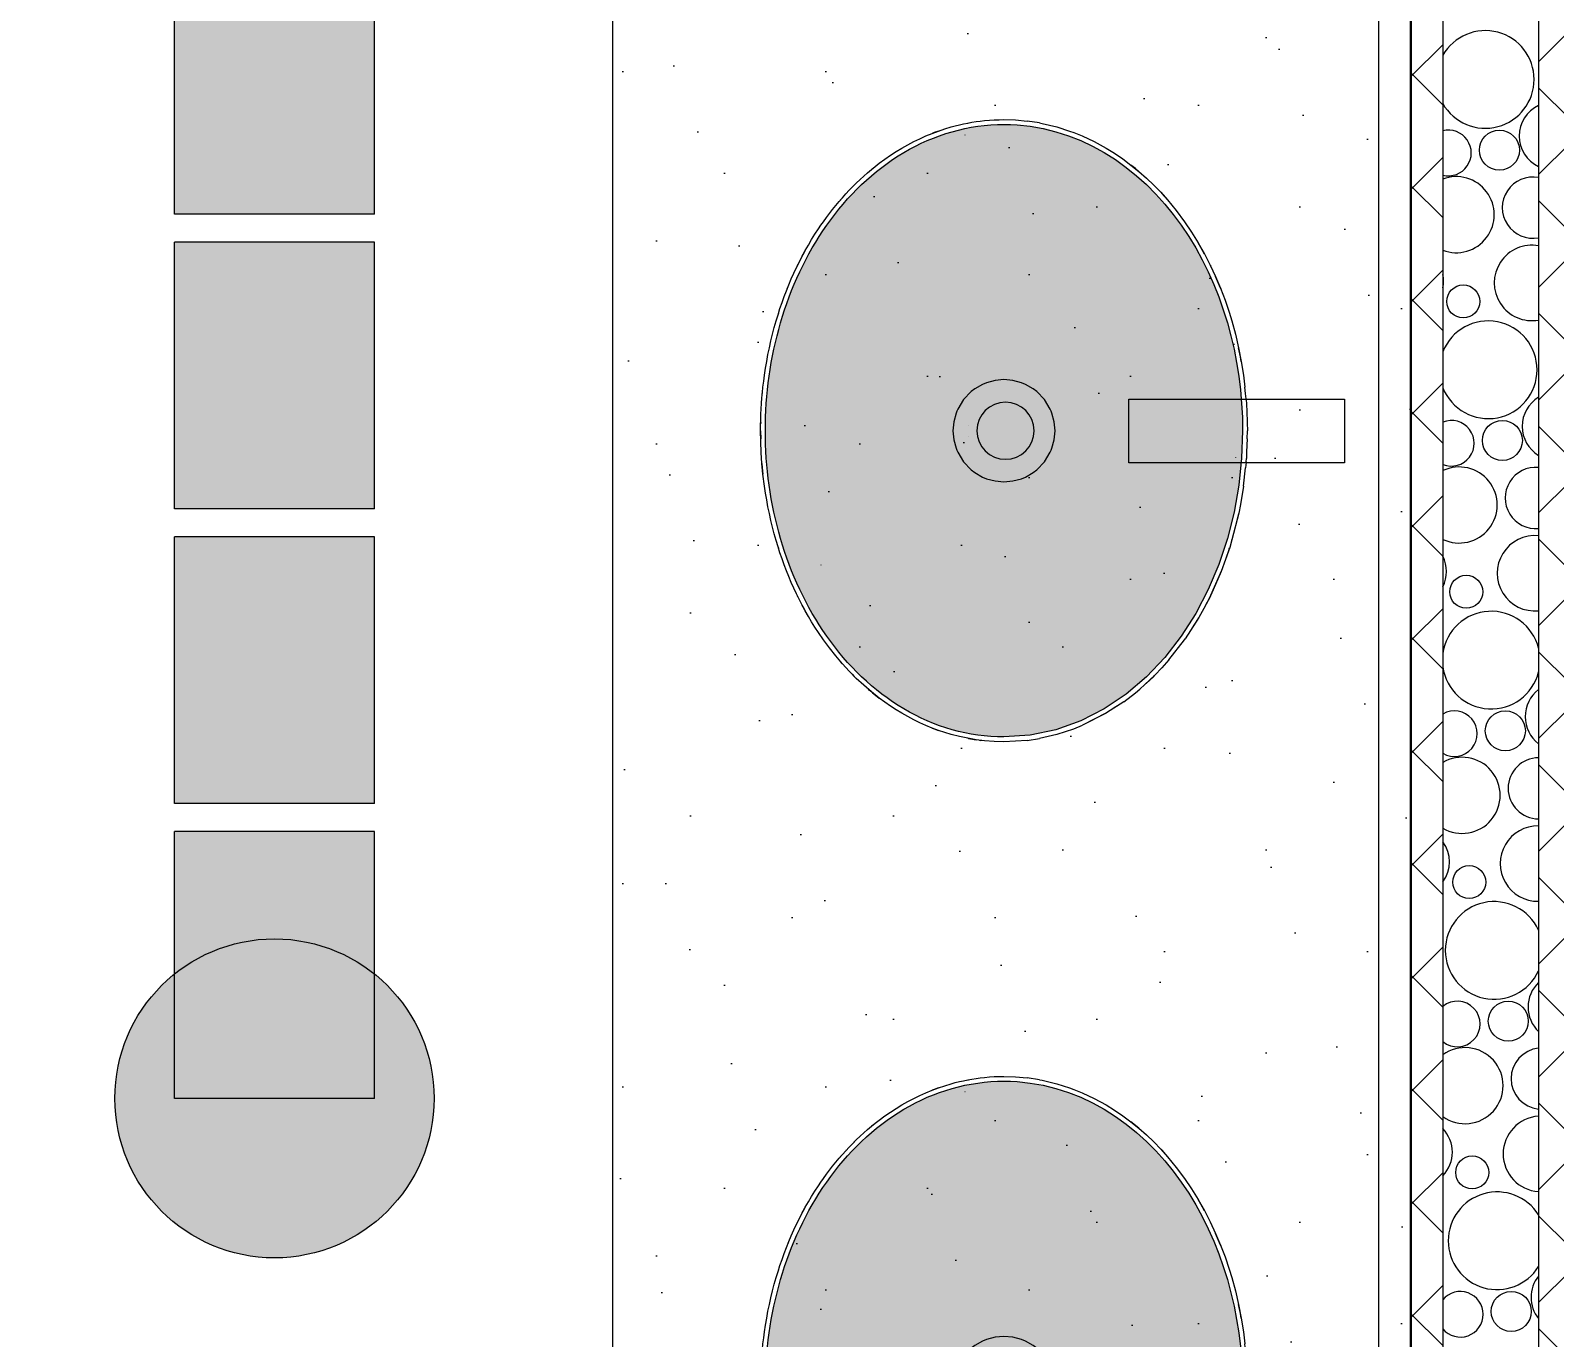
# Model space of a CAD drawing. Header units: metres. Extents: x -1783 to 21505, y -57 to 13660.
# Drawn here: x 12152.4 to 12247.8, y 11894.4 to 11976.4 of the extents above; entities that cross this region are included whole.
import ezdxf

# ---------------------------------------------------------------- set-up
doc = ezdxf.new("R2010")
doc.units = ezdxf.units.M
doc.header["$MEASUREMENT"] = 0
for name, color, linetype, lineweight in [('Bombeiro', 1, 'Continuous', 0), ('LOUCAS-METAIS.ARQ_Caneta_No__96', 252, 'Continuous', 0), ('PAREDE CONSTRUIR_Caneta_No__241', 7, 'Continuous', 13), ('PAREDE CONSTRUIR_Caneta_No__83', 84, 'Continuous', 0), ('PAREDE CONSTRUIR_Caneta_No__96', 252, 'Continuous', 0)]:
    doc.layers.add(name, color=color, linetype=linetype, lineweight=lineweight)
for name, color, linetype in [('cotas', 7, 'Continuous'), ('COTAS EXECUTIVO.EXEC', 7, 'Continuous'), ('PAREDE CONSTRUIR', 7, 'Continuous')]:
    doc.layers.add(name, color=color, linetype=linetype)
for name, color, linetype, lineweight, true_color in [('LOUCAS-METAIS.ARQ_Caneta_No__13', 7, 'Continuous', 0, 0xaaaaaa), ('LOUCAS-METAIS.ARQ_Caneta_No__16', 7, 'Continuous', 0, 0xc9c9c9), ('LOUCAS-METAIS.ARQ_Caneta_No__19', 7, 'Continuous', 0, 0xe9e9e9)]:
    doc.layers.add(name, color=color, linetype=linetype, lineweight=lineweight, true_color=true_color)
doc.styles.add('R80', font='romans.shx', dxfattribs={"height": 10})
doc.dimstyles.new('1-50', dxfattribs={"dimtxt": 10, "dimasz": 5, "dimexe": 10, "dimexo": 10, "dimgap": 3, "dimtad": 1, "dimdec": 1, "dimrnd": 1, "dimdsep": 46, "dimtxsty": 'R80', "dimblk": 'DOT', "dimcen": 0, "dimclrd": 252, "dimclre": 252, "dimclrt": 252, "dimadec": 0, "dimazin": 0, "dimtfac": 1, "dimtdec": 1, "dimtix": 1, "dimtmove": 2, "dimatfit": 3, "dimldrblk": 'DOT', "dimfxl": 1, "dimtolj": 1, "dimarcsym": 0})
pattern_1 = [(45, (18585.2446, 16071.2687), (-3.535534, 3.535534), []), (135, (18585.2446, 16071.2687), (3.535534, 3.535534), [])]
pattern_2 = [(45, (18585.245, 16091.269), (-6.363961, 6.363961), [0, -6, 0, -9]), (110, (18605.245, 16091.269), (8.457234, 3.078181), [0, -4.4, 0, -7.6])]

# ---------------------------------------------------------------- blocks, each defined once
blk = doc.blocks.new('_Dot')
at = {"color": 0, "linetype": 'ByBlock', "lineweight": -2}
blk.add_line((-0.5, 0), (-1, 0), dxfattribs=at)
at = {"color": 0, "linetype": 'ByBlock', "const_width": 0.5}
blk.add_lwpolyline([(-0.25, 0, 1), (0.25, 0, 1)], format="xyb", close=True, dxfattribs=at)
blk = doc.blocks.new('*D7145')
at = {"layer": 'COTAS EXECUTIVO.EXEC', "color": 252, "lineweight": -2, "transparency": 16777216}
for p, q in [((12023.841, 12230.899), (13000.517, 12230.899)), ((12990.517, 12225.899), (12990.517, 11987.336)), ((12990.517, 11866.251), (12990.517, 11955.622)), ((12816.357, 11861.251), (13000.517, 11861.251))]:
    blk.add_line(p, q, dxfattribs=at)
at = {"layer": 'COTAS EXECUTIVO.EXEC', "color": 252, "lineweight": -2, "transparency": 16777216, "xscale": 5, "yscale": 5, "zscale": 5}
for p, rotation in [((12990.517, 12230.899), 90), ((12990.517, 11861.251), 270)]:
    blk.add_blockref('_Dot', p, dxfattribs=dict(at, rotation=rotation))
at = {"layer": 'COTAS EXECUTIVO.EXEC', "color": 252, "transparency": 16777216, "insert": (12990.517, 11971.479), "char_height": 10, "attachment_point": 5, "rotation": 90, "style": 'R80'}
blk.add_mtext('\\A1;370', dxfattribs=at)
blk = doc.blocks.new('*D7154')
at = {"layer": 'COTAS EXECUTIVO.EXEC', "color": 252, "lineweight": -2, "transparency": 16777216}
for p, q in [((12023.841, 12230.899), (12498.428, 12230.899)), ((12488.428, 12225.899), (12488.428, 12061.532)), ((12488.428, 11866.251), (12488.428, 12029.818)), ((12796.357, 11861.251), (12478.428, 11861.251))]:
    blk.add_line(p, q, dxfattribs=at)
at = {"layer": 'COTAS EXECUTIVO.EXEC', "color": 252, "lineweight": -2, "transparency": 16777216, "xscale": 5, "yscale": 5, "zscale": 5}
for p, rotation in [((12488.428, 12230.899), 90), ((12488.428, 11861.251), 270)]:
    blk.add_blockref('_Dot', p, dxfattribs=dict(at, rotation=rotation))
at = {"layer": 'COTAS EXECUTIVO.EXEC', "color": 252, "transparency": 16777216, "insert": (12488.428, 12045.675), "char_height": 10, "attachment_point": 5, "rotation": 90, "style": 'R80'}
blk.add_mtext('\\A1;370', dxfattribs=at)
blk = doc.blocks.new('*D7194')
at = {"layer": 'COTAS EXECUTIVO.EXEC', "color": 252, "lineweight": -2, "transparency": 16777216}
for p, q in [((12003.841, 12230.899), (11880.679, 12230.899)), ((11890.679, 12225.899), (11890.679, 12048.186)), ((11890.679, 11866.251), (11890.679, 12016.472)), ((12796.357, 11861.251), (11880.679, 11861.251))]:
    blk.add_line(p, q, dxfattribs=at)
at = {"layer": 'COTAS EXECUTIVO.EXEC', "color": 252, "lineweight": -2, "transparency": 16777216, "xscale": 5, "yscale": 5, "zscale": 5}
for p, rotation in [((11890.679, 12230.899), 90), ((11890.679, 11861.251), 270)]:
    blk.add_blockref('_Dot', p, dxfattribs=dict(at, rotation=rotation))
at = {"layer": 'COTAS EXECUTIVO.EXEC', "color": 252, "transparency": 16777216, "insert": (11890.679, 12032.329), "char_height": 10, "attachment_point": 5, "rotation": 90, "style": 'R80'}
blk.add_mtext('\\A1;370', dxfattribs=at)
blk = doc.blocks.new('*D7228')
at = {"layer": 'COTAS EXECUTIVO.EXEC', "color": 252, "lineweight": -2, "transparency": 16777216}
for p, q in [((12913.841, 12036.075), (12913.841, 11758.568)), ((12093.844, 11851.251), (12093.844, 11758.568)), ((12098.844, 11768.568), (12474.239, 11768.568)), ((12908.841, 11768.568), (12505.954, 11768.568))]:
    blk.add_line(p, q, dxfattribs=at)
at = {"layer": 'COTAS EXECUTIVO.EXEC', "color": 252, "lineweight": -2, "transparency": 16777216, "xscale": 5, "yscale": 5, "zscale": 5, "rotation": 180}
blk.add_blockref('_Dot', (12093.844, 11768.568), dxfattribs=at)
at = {"layer": 'COTAS EXECUTIVO.EXEC', "color": 252, "lineweight": -2, "transparency": 16777216, "xscale": 5, "yscale": 5, "zscale": 5}
blk.add_blockref('_Dot', (12913.841, 11768.568), dxfattribs=at)
at = {"layer": 'COTAS EXECUTIVO.EXEC', "color": 252, "transparency": 16777216, "insert": (12490.096, 11768.568), "char_height": 10, "attachment_point": 5, "style": 'R80'}
blk.add_mtext('\\A1;820', dxfattribs=at)
blk = doc.blocks.new('*D7232')
at = {"layer": 'COTAS EXECUTIVO.EXEC', "color": 252, "lineweight": -2, "transparency": 16777216}
for p, q in [((12238.848, 12036.075), (12238.848, 11779.284)), ((12093.844, 11851.251), (12093.844, 11779.284)), ((12098.844, 11789.284), (12137.457, 11789.284)), ((12233.848, 11789.284), (12167.743, 11789.284))]:
    blk.add_line(p, q, dxfattribs=at)
at = {"layer": 'COTAS EXECUTIVO.EXEC', "color": 252, "lineweight": -2, "transparency": 16777216, "xscale": 5, "yscale": 5, "zscale": 5, "rotation": 180}
blk.add_blockref('_Dot', (12093.844, 11789.284), dxfattribs=at)
at = {"layer": 'COTAS EXECUTIVO.EXEC', "color": 252, "lineweight": -2, "transparency": 16777216, "xscale": 5, "yscale": 5, "zscale": 5}
blk.add_blockref('_Dot', (12238.848, 11789.284), dxfattribs=at)
at = {"layer": 'COTAS EXECUTIVO.EXEC', "color": 252, "transparency": 16777216, "insert": (12152.6, 11789.284), "char_height": 10, "attachment_point": 5, "style": 'R80'}
blk.add_mtext('\\A1;145', dxfattribs=at)
blk = doc.blocks.new('*D7233')
at = {"layer": 'COTAS EXECUTIVO.EXEC', "color": 252, "lineweight": -2, "transparency": 16777216}
for p, q in [((12238.848, 12036.075), (12238.848, 11779.284)), ((12248.848, 12036.075), (12248.848, 11779.284)), ((12233.848, 11789.284), (12228.848, 11789.284)), ((12238.848, 11789.284), (12248.848, 11789.284)), ((12253.848, 11789.284), (12258.848, 11789.284))]:
    blk.add_line(p, q, dxfattribs=at)
at = {"layer": 'COTAS EXECUTIVO.EXEC', "color": 252, "lineweight": -2, "transparency": 16777216, "xscale": 5, "yscale": 5, "zscale": 5}
blk.add_blockref('_Dot', (12238.848, 11789.284), dxfattribs=at)
at = {"layer": 'COTAS EXECUTIVO.EXEC', "color": 252, "lineweight": -2, "transparency": 16777216, "xscale": 5, "yscale": 5, "zscale": 5, "rotation": 180}
blk.add_blockref('_Dot', (12248.848, 11789.284), dxfattribs=at)
at = {"layer": 'COTAS EXECUTIVO.EXEC', "color": 252, "transparency": 16777216, "insert": (12221.127, 11789.284), "char_height": 10, "attachment_point": 5, "style": 'R80'}
blk.add_mtext('\\A1;10', dxfattribs=at)
blk = doc.blocks.new('*D7234')
at = {"layer": 'COTAS EXECUTIVO.EXEC', "color": 252, "lineweight": -2, "transparency": 16777216}
for p, q in [((12248.848, 12036.075), (12248.848, 11779.284)), ((12519.289, 12036.075), (12519.289, 11779.284)), ((12253.848, 11789.284), (12354.465, 11789.284)), ((12514.289, 11789.284), (12386.179, 11789.284))]:
    blk.add_line(p, q, dxfattribs=at)
at = {"layer": 'COTAS EXECUTIVO.EXEC', "color": 252, "lineweight": -2, "transparency": 16777216, "xscale": 5, "yscale": 5, "zscale": 5, "rotation": 180}
blk.add_blockref('_Dot', (12248.848, 11789.284), dxfattribs=at)
at = {"layer": 'COTAS EXECUTIVO.EXEC', "color": 252, "lineweight": -2, "transparency": 16777216, "xscale": 5, "yscale": 5, "zscale": 5}
blk.add_blockref('_Dot', (12519.289, 11789.284), dxfattribs=at)
at = {"layer": 'COTAS EXECUTIVO.EXEC', "color": 252, "transparency": 16777216, "insert": (12370.322, 11789.284), "char_height": 10, "attachment_point": 5, "style": 'R80'}
blk.add_mtext('\\A1;270', dxfattribs=at)
blk = doc.blocks.new('*X55')
at = {"layer": 'PAREDE CONSTRUIR_Caneta_No__96', "color": 252, "linetype": 'Continuous', "lineweight": 0}
for centre, radius in [((-63.4085, -41.02408), 0.01254), ((-63.43112, -41.11892), 0.01034), ((-63.40664, -41.20607), 0.01254), ((-63.42927, -41.30092), 0.01034), ((-63.40479, -41.38807), 0.01254), ((-63.42742, -41.48291), 0.01034), ((-63.40294, -41.57007), 0.01254), ((-63.42556, -41.66491), 0.01034), ((-63.40108, -41.75206), 0.01254)]:
    blk.add_circle(centre, radius, dxfattribs=at)
for centre, radius, start, end in [((-63.41736, -40.97975), 0.03061, 209.62405, 150.37592), ((-63.37481, -41.01521), 0.02128, 115.49352, 244.50646), ((-63.44041, -41.02585), 0.01429, 255.59096, 104.40901), ((-63.43558, -41.06452), 0.02385, 249.41108, 110.5889), ((-63.38756, -41.06011), 0.01918, 79.19635, 280.80363), ((-63.38807, -41.1073), 0.02365, 80.00799, 279.99199), ((-63.46481, -41.10621), 0.02128, 348.41987, 11.58011), ((-63.41551, -41.16175), 0.03061, 201.5873, 158.41268), ((-63.37296, -41.19721), 0.02128, 121.1676, 238.83238), ((-63.43856, -41.20785), 0.01429, 247.75705, 112.24292), ((-63.43373, -41.24652), 0.02385, 244.57177, 115.42821), ((-63.38571, -41.24211), 0.01918, 84.79168, 275.2083), ((-63.38622, -41.28929), 0.02365, 84.54068, 275.4593), ((-63.46296, -41.28821), 0.02128, 333.19045, 26.80953), ((-63.41365, -41.34375), 0.03061, 14.08246, 172.06634), ((-63.41365, -41.34375), 0.03061, 187.93363, 345.91751), ((-63.3711, -41.37921), 0.02128, 127.20564, 232.79434), ((-63.4367, -41.38984), 0.01429, 239.45422, 120.54576), ((-63.43187, -41.42852), 0.02385, 239.52916, 120.47082), ((-63.38385, -41.42411), 0.01918, 90.33745, 269.66253), ((-63.38436, -41.47129), 0.02365, 89.03927, 270.96071), ((-63.4611, -41.4702), 0.02128, 323.64662, 36.35336), ((-63.4118, -41.52574), 0.03061, 24.58074, 335.41923), ((-63.36925, -41.5612), 0.02128, 133.77369, 226.22628), ((-63.43485, -41.57184), 0.01429, 230.3632, 129.63678), ((-63.43002, -41.61051), 0.02385, 234.20976, 125.79021), ((-63.382, -41.6061), 0.01918, 95.88639, 264.11358), ((-63.38251, -41.65328), 0.02365, 93.53192, 266.46805), ((-63.45925, -41.6522), 0.02128, 315.90954, 44.09044), ((-63.40995, -41.70774), 0.03061, 31.91803, 328.08195), ((-63.36739, -41.7432), 0.02128, 141.16417, 218.83581), ((-63.433, -41.75384), 0.01429, 219.86018, 140.1398)]:
    blk.add_arc(centre, radius, start, end, dxfattribs=at)
blk = doc.blocks.new('Tap 26')
at = {"layer": 'LOUCAS-METAIS.ARQ_Caneta_No__96', "color": 252, "linetype": 'Continuous', "lineweight": 0, "flags": 128}
blk.add_lwpolyline([(-0.02, -0.115), (0.02, -0.115), (0.02, 0.02), (-0.02, 0.02)], close=True, dxfattribs=at)
blk = doc.blocks.new('Cuba deca Oval 40x30(1)')
at = {"layer": 'LOUCAS-METAIS.ARQ_Caneta_No__19', "linetype": 'Continuous', "lineweight": 0, "true_color": 0x747474}
blk.add_hatch(color=8, dxfattribs=at).paths.add_polyline_path([(0.00757, 0.11996), (0.01009, 0.11211), (0.01312, 0.10444), (0.01665, 0.09697), (0.02064, 0.08971), (0.02507, 0.08271), (0.02992, 0.07595), (0.03515, 0.06947), (0.04075, 0.06328), (0.04667, 0.05737), (0.05291, 0.05176), (0.05942, 0.04646), (0.0662, 0.04146), (0.07322, 0.03676), (0.08045, 0.03238), (0.08788, 0.0283), (0.09549, 0.02453), (0.10326, 0.02107), (0.11117, 0.01792), (0.11921, 0.01507), (0.12736, 0.01253), (0.13561, 0.01029), (0.14395, 0.00835), (0.15235, 0.00671), (0.16081, 0.00537), (0.16932, 0.00433), (0.17787, 0.00359), (0.18642, 0.00315), (0.195, 0.003), (0.21214, 0.00359), (0.22919, 0.00537), (0.24606, 0.00835), (0.26264, 0.01253), (0.27883, 0.01792), (0.29451, 0.02453), (0.30955, 0.03238), (0.3238, 0.04146), (0.33709, 0.05176), (0.34926, 0.06328), (0.36008, 0.07596), (0.36936, 0.08972), (0.37688, 0.10444), (0.38243, 0.11996), (0.38584, 0.13605), (0.387, 0.15249), (0.38693, 0.15662), (0.38671, 0.16075), (0.38635, 0.16487), (0.38584, 0.16896), (0.3852, 0.17302), (0.38441, 0.17705), (0.38349, 0.18106), (0.38243, 0.18504), (0.38124, 0.18898), (0.37991, 0.19289), (0.37846, 0.19675), (0.37688, 0.20056), (0.37518, 0.20432), (0.37335, 0.20803), (0.37142, 0.21169), (0.36936, 0.21528), (0.3672, 0.21882), (0.36493, 0.22229), (0.36256, 0.2257), (0.36008, 0.22905), (0.35751, 0.23232), (0.35485, 0.23553), (0.35209, 0.23866), (0.34925, 0.24172), (0.34633, 0.24471), (0.34333, 0.24763), (0.34025, 0.25047), (0.33709, 0.25324), (0.33387, 0.25593), (0.33057, 0.25854), (0.32722, 0.26108), (0.3238, 0.26354), (0.32032, 0.26593), (0.31678, 0.26824), (0.31319, 0.27047), (0.30955, 0.27262), (0.30586, 0.2747), (0.30212, 0.2767), (0.29834, 0.27862), (0.29451, 0.28047), (0.29065, 0.28224), (0.28674, 0.28393), (0.2828, 0.28554), (0.27883, 0.28708), (0.27483, 0.28854), (0.27079, 0.28993), (0.26673, 0.29124), (0.26264, 0.29247), (0.25852, 0.29363), (0.25439, 0.29471), (0.25023, 0.29572), (0.24605, 0.29665), (0.24186, 0.29751), (0.23765, 0.29829), (0.23342, 0.29899), (0.22919, 0.29963), (0.22494, 0.30018), (0.22068, 0.30067), (0.21641, 0.30107), (0.21214, 0.30141), (0.20786, 0.30167), (0.20358, 0.30185), (0.19929, 0.30196), (0.195, 0.302), (0.19285, 0.30199), (0.1907, 0.30196), (0.18642, 0.30185), (0.18213, 0.30167), (0.17786, 0.30141), (0.17358, 0.30107), (0.16931, 0.30066), (0.16505, 0.30018), (0.1608, 0.29962), (0.15657, 0.29899), (0.15234, 0.29829), (0.14813, 0.2975), (0.14394, 0.29665), (0.13976, 0.29572), (0.1356, 0.29471), (0.13147, 0.29363), (0.12735, 0.29247), (0.12326, 0.29124), (0.1192, 0.28993), (0.11517, 0.28854), (0.11116, 0.28708), (0.10719, 0.28554), (0.10325, 0.28392), (0.09935, 0.28223), (0.09548, 0.28046), (0.09166, 0.27862), (0.08787, 0.27669), (0.08414, 0.27469), (0.08044, 0.27262), (0.0768, 0.27046), (0.07321, 0.26823), (0.06968, 0.26592), (0.0662, 0.26354), (0.06278, 0.26108), (0.05942, 0.25854), (0.05613, 0.25592), (0.0529, 0.25323), (0.04975, 0.25047), (0.04667, 0.24762), (0.04366, 0.24471), (0.04074, 0.24172), (0.0379, 0.23865), (0.03515, 0.23552), (0.03248, 0.23231), (0.02991, 0.22904), (0.02744, 0.2257), (0.02507, 0.22229), (0.0228, 0.21881), (0.02063, 0.21528), (0.01858, 0.21168), (0.01664, 0.20803), (0.01482, 0.20432), (0.01312, 0.20055), (0.01154, 0.19674), (0.01008, 0.19288), (0.00876, 0.18897), (0.00757, 0.18503), (0.00651, 0.18105), (0.00559, 0.17704), (0.0048, 0.17301), (0.00416, 0.16895), (0.00365, 0.16486), (0.00329, 0.16075), (0.00307, 0.15662), (0.003, 0.15249), (0.00307, 0.14838), (0.00329, 0.14425), (0.00416, 0.13604), (0.00559, 0.12795)])
at = {"layer": 'LOUCAS-METAIS.ARQ_Caneta_No__96', "color": 252, "linetype": 'Continuous', "lineweight": 0}
for p, q in [((0.13031, 0.29642), (0.12612, 0.29523)), ((0.13452, 0.29753), (0.13031, 0.29642)), ((0.13875, 0.29856), (0.13452, 0.29753)), ((0.143, 0.29952), (0.13875, 0.29856)), ((0.14394, 0.29665), (0.13976, 0.29572)), ((0.14727, 0.30039), (0.143, 0.29952)), ((0.14813, 0.2975), (0.14394, 0.29665)), ((0.15156, 0.30119), (0.14727, 0.30039)), ((0.1487, 0.30067), (0.14727, 0.30039)), ((0.15234, 0.29829), (0.14813, 0.2975)), ((0.15156, 0.30119), (0.1487, 0.30067)), ((0.15586, 0.30192), (0.15156, 0.30119)), ((0.15657, 0.29899), (0.15234, 0.29829)), ((0.16018, 0.30257), (0.15586, 0.30192)), ((0.1608, 0.29962), (0.15657, 0.29899)), ((0.16392, 0.30306), (0.16018, 0.30257)), ((0.16505, 0.30018), (0.1608, 0.29962)), ((0.16766, 0.3035), (0.16392, 0.30306)), ((0.16931, 0.30066), (0.16505, 0.30018)), ((0.17107, 0.30385), (0.16766, 0.3035)), ((0.17358, 0.30107), (0.16931, 0.30066)), ((0.17447, 0.30416), (0.17107, 0.30385)), ((0.17175, 0.30392), (0.17107, 0.30385)), ((0.17786, 0.30141), (0.17358, 0.30107)), ((0.17789, 0.30442), (0.17447, 0.30416)), ((0.17501, 0.3042), (0.17485, 0.30419)), ((0.17508, 0.30421), (0.17501, 0.3042)), ((0.18213, 0.30167), (0.17786, 0.30141)), ((0.1813, 0.30463), (0.17789, 0.30442)), ((0.18472, 0.30479), (0.1813, 0.30463)), ((0.18642, 0.30185), (0.18213, 0.30167)), ((0.18814, 0.30491), (0.18472, 0.30479)), ((0.1907, 0.30196), (0.18642, 0.30185)), ((0.19157, 0.30498), (0.18814, 0.30491)), ((0.18991, 0.30495), (0.18971, 0.30494)), ((0.18991, 0.30495), (0.19047, 0.30495)), ((0.19285, 0.30199), (0.1907, 0.30196)), ((0.195, 0.305), (0.19157, 0.30498)), ((0.195, 0.302), (0.19285, 0.30199)), ((0.195, 0.305), (0.20009, 0.30495)), ((0.20186, 0.30491), (0.195, 0.305)), ((0.19929, 0.30196), (0.195, 0.302)), ((0.20358, 0.30185), (0.19929, 0.30196)), ((0.20058, 0.30492), (0.20009, 0.30495)), ((0.2087, 0.30463), (0.20186, 0.30491)), ((0.20786, 0.30167), (0.20358, 0.30185)), ((0.21214, 0.30141), (0.20786, 0.30167)), ((0.21553, 0.30416), (0.2087, 0.30463)), ((0.21641, 0.30107), (0.21214, 0.30141)), ((0.21499, 0.3042), (0.2147, 0.30422)), ((0.21529, 0.30418), (0.21499, 0.3042)), ((0.21553, 0.30416), (0.21826, 0.30392)), ((0.22234, 0.3035), (0.21553, 0.30416)), ((0.22068, 0.30067), (0.21641, 0.30107)), ((0.21826, 0.30392), (0.22234, 0.3035)), ((0.22494, 0.30018), (0.22068, 0.30067)), ((0.22982, 0.30257), (0.22234, 0.3035)), ((0.22919, 0.29963), (0.22494, 0.30018)), ((0.23342, 0.29899), (0.22919, 0.29963)), ((0.23414, 0.30192), (0.22982, 0.30257)), ((0.23765, 0.29829), (0.23342, 0.29899)), ((0.23844, 0.30119), (0.23414, 0.30192)), ((0.24186, 0.29751), (0.23765, 0.29829)), ((0.2413, 0.30067), (0.23844, 0.30119)), ((0.24273, 0.30039), (0.23844, 0.30119)), ((0.24273, 0.30039), (0.2413, 0.30067)), ((0.24605, 0.29665), (0.24186, 0.29751)), ((0.247, 0.29952), (0.24273, 0.30039)), ((0.25023, 0.29572), (0.24605, 0.29665)), ((0.25125, 0.29856), (0.247, 0.29952)), ((0.25548, 0.29753), (0.25125, 0.29856)), ((0.25969, 0.29642), (0.25548, 0.29753)), ((0.26388, 0.29523), (0.25969, 0.29642)), ((0.10354, 0.2873), (0.09987, 0.28574)), ((0.10724, 0.28878), (0.10354, 0.2873)), ((0.10427, 0.2876), (0.10354, 0.2873)), ((0.10594, 0.28827), (0.10427, 0.2876)), ((0.10609, 0.28833), (0.10594, 0.28827)), ((0.11116, 0.28708), (0.10719, 0.28554)), ((0.11096, 0.29021), (0.10724, 0.28878)), ((0.11472, 0.29156), (0.11096, 0.29021)), ((0.11517, 0.28854), (0.11116, 0.28708)), ((0.11849, 0.29285), (0.11472, 0.29156)), ((0.1192, 0.28993), (0.11517, 0.28854)), ((0.1223, 0.29408), (0.11849, 0.29285)), ((0.12326, 0.29124), (0.1192, 0.28993)), ((0.12104, 0.29368), (0.12083, 0.2936)), ((0.12104, 0.29368), (0.12151, 0.29382)), ((0.12612, 0.29523), (0.1223, 0.29408)), ((0.12735, 0.29247), (0.12326, 0.29124)), ((0.13147, 0.29363), (0.12735, 0.29247)), ((0.1356, 0.29471), (0.13147, 0.29363)), ((0.13976, 0.29572), (0.1356, 0.29471)), ((0.25439, 0.29471), (0.25023, 0.29572)), ((0.25852, 0.29363), (0.25439, 0.29471)), ((0.26264, 0.29247), (0.25852, 0.29363)), ((0.26673, 0.29124), (0.26264, 0.29247)), ((0.2677, 0.29408), (0.26388, 0.29523)), ((0.27079, 0.28993), (0.26673, 0.29124)), ((0.27151, 0.29285), (0.2677, 0.29408)), ((0.26848, 0.29383), (0.26896, 0.29368)), ((0.26918, 0.2936), (0.26896, 0.29368)), ((0.27483, 0.28854), (0.27079, 0.28993)), ((0.27528, 0.29156), (0.27151, 0.29285)), ((0.27883, 0.28708), (0.27483, 0.28854)), ((0.27904, 0.29021), (0.27528, 0.29156)), ((0.2828, 0.28554), (0.27883, 0.28708)), ((0.28276, 0.28878), (0.27904, 0.29021)), ((0.28646, 0.2873), (0.28276, 0.28878)), ((0.28406, 0.28827), (0.28391, 0.28832)), ((0.28573, 0.2876), (0.28406, 0.28827)), ((0.28646, 0.2873), (0.28573, 0.2876)), ((0.29013, 0.28574), (0.28646, 0.2873)), ((0.08207, 0.27698), (0.07863, 0.27503)), ((0.08556, 0.27887), (0.08207, 0.27698)), ((0.08344, 0.27773), (0.08207, 0.27698)), ((0.08556, 0.27887), (0.08344, 0.27773)), ((0.08908, 0.28069), (0.08556, 0.27887)), ((0.09166, 0.27862), (0.08787, 0.27669)), ((0.09264, 0.28244), (0.08908, 0.28069)), ((0.09132, 0.2818), (0.09089, 0.28158)), ((0.09153, 0.28189), (0.09132, 0.2818)), ((0.09548, 0.28046), (0.09166, 0.27862)), ((0.09624, 0.28412), (0.09264, 0.28244)), ((0.09935, 0.28223), (0.09548, 0.28046)), ((0.09987, 0.28574), (0.09624, 0.28412)), ((0.10325, 0.28392), (0.09935, 0.28223)), ((0.10719, 0.28554), (0.10325, 0.28392)), ((0.28674, 0.28393), (0.2828, 0.28554)), ((0.29065, 0.28224), (0.28674, 0.28393)), ((0.29376, 0.28412), (0.29013, 0.28574)), ((0.29451, 0.28047), (0.29065, 0.28224)), ((0.29736, 0.28244), (0.29376, 0.28412)), ((0.29834, 0.27862), (0.29451, 0.28047)), ((0.30092, 0.28069), (0.29736, 0.28244)), ((0.30212, 0.2767), (0.29834, 0.27862)), ((0.29868, 0.2818), (0.29847, 0.28189)), ((0.2991, 0.28158), (0.29868, 0.2818)), ((0.30444, 0.27887), (0.30092, 0.28069)), ((0.30793, 0.27698), (0.30444, 0.27887)), ((0.30656, 0.27773), (0.30444, 0.27887)), ((0.30793, 0.27698), (0.30656, 0.27773)), ((0.31137, 0.27503), (0.30793, 0.27698)), ((0.06856, 0.26879), (0.06625, 0.26723)), ((0.07187, 0.27093), (0.06856, 0.26879)), ((0.07321, 0.26823), (0.06968, 0.26592)), ((0.07523, 0.27302), (0.07187, 0.27093)), ((0.0768, 0.27046), (0.07321, 0.26823)), ((0.07863, 0.27503), (0.07523, 0.27302)), ((0.08044, 0.27262), (0.0768, 0.27046)), ((0.07729, 0.27425), (0.07708, 0.27411)), ((0.07729, 0.27425), (0.07772, 0.2745)), ((0.08414, 0.27469), (0.08044, 0.27262)), ((0.08787, 0.27669), (0.08414, 0.27469)), ((0.30586, 0.2747), (0.30212, 0.2767)), ((0.30955, 0.27262), (0.30586, 0.2747)), ((0.31319, 0.27047), (0.30955, 0.27262)), ((0.31477, 0.27302), (0.31137, 0.27503)), ((0.31229, 0.27449), (0.31271, 0.27425)), ((0.31292, 0.27412), (0.31271, 0.27425)), ((0.31678, 0.26824), (0.31319, 0.27047)), ((0.31813, 0.27093), (0.31477, 0.27302)), ((0.32032, 0.26593), (0.31678, 0.26824)), ((0.32144, 0.26879), (0.31813, 0.27093)), ((0.32602, 0.26564), (0.32144, 0.26879)), ((0.05381, 0.2579), (0.05136, 0.25586)), ((0.0563, 0.2599), (0.05381, 0.2579)), ((0.05942, 0.25854), (0.05613, 0.25592)), ((0.05882, 0.26186), (0.0563, 0.2599)), ((0.06138, 0.26377), (0.05882, 0.26186)), ((0.06278, 0.26108), (0.05942, 0.25854)), ((0.06398, 0.26564), (0.06138, 0.26377)), ((0.0662, 0.26354), (0.06278, 0.26108)), ((0.06625, 0.26723), (0.06398, 0.26564)), ((0.06968, 0.26592), (0.0662, 0.26354)), ((0.279, 0.26735), (0.27927, 0.26724)), ((0.3238, 0.26354), (0.32032, 0.26593)), ((0.32722, 0.26108), (0.3238, 0.26354)), ((0.33118, 0.26186), (0.32602, 0.26564)), ((0.33057, 0.25854), (0.32722, 0.26108)), ((0.33387, 0.25593), (0.33057, 0.25854)), ((0.33619, 0.2579), (0.33118, 0.26186)), ((0.34105, 0.25377), (0.33619, 0.2579)), ((0.04426, 0.24947), (0.04198, 0.24726)), ((0.04658, 0.25164), (0.04426, 0.24947)), ((0.04625, 0.25134), (0.04658, 0.25164)), ((0.04895, 0.25377), (0.04658, 0.25164)), ((0.04975, 0.25047), (0.04667, 0.24762)), ((0.05136, 0.25586), (0.04895, 0.25377)), ((0.0529, 0.25323), (0.04975, 0.25047)), ((0.05031, 0.25496), (0.0499, 0.25459)), ((0.05031, 0.25496), (0.05044, 0.25506)), ((0.05613, 0.25592), (0.0529, 0.25323)), ((0.33709, 0.25324), (0.33387, 0.25593)), ((0.34025, 0.25047), (0.33709, 0.25324)), ((0.3392, 0.25534), (0.33969, 0.25496)), ((0.34049, 0.25425), (0.33969, 0.25496)), ((0.34333, 0.24763), (0.34025, 0.25047)), ((0.34375, 0.25134), (0.34105, 0.25377)), ((0.34574, 0.24947), (0.34105, 0.25377)), ((0.34574, 0.24947), (0.34375, 0.25134)), ((0.35026, 0.24501), (0.34574, 0.24947)), ((0.03542, 0.24038), (0.03332, 0.238)), ((0.03756, 0.24271), (0.03542, 0.24038)), ((0.03974, 0.24501), (0.03756, 0.24271)), ((0.04074, 0.24172), (0.0379, 0.23865)), ((0.04198, 0.24726), (0.03974, 0.24501)), ((0.04366, 0.24471), (0.04074, 0.24172)), ((0.04101, 0.24629), (0.04089, 0.24616)), ((0.04101, 0.24629), (0.04123, 0.2465)), ((0.04667, 0.24762), (0.04366, 0.24471)), ((0.34633, 0.24471), (0.34333, 0.24763)), ((0.34925, 0.24172), (0.34633, 0.24471)), ((0.3477, 0.24753), (0.34899, 0.24629)), ((0.34933, 0.24592), (0.34899, 0.24629)), ((0.35209, 0.23866), (0.34925, 0.24172)), ((0.35459, 0.24038), (0.35026, 0.24501)), ((0.35872, 0.23558), (0.35459, 0.24038)), ((0.02736, 0.23063), (0.02481, 0.22718)), ((0.02929, 0.23313), (0.02736, 0.23063)), ((0.03128, 0.23558), (0.02929, 0.23313)), ((0.03248, 0.23231), (0.02991, 0.22904)), ((0.03071, 0.23488), (0.03128, 0.23558)), ((0.03332, 0.238), (0.03128, 0.23558)), ((0.03243, 0.23695), (0.03204, 0.23648)), ((0.03249, 0.23702), (0.03243, 0.23695)), ((0.03515, 0.23552), (0.03248, 0.23231)), ((0.0379, 0.23865), (0.03515, 0.23552)), ((0.35485, 0.23553), (0.35209, 0.23866)), ((0.35751, 0.23232), (0.35485, 0.23553)), ((0.35757, 0.23695), (0.35709, 0.23747)), ((0.36008, 0.22905), (0.35751, 0.23232)), ((0.35843, 0.23592), (0.35757, 0.23695)), ((0.36264, 0.23063), (0.35872, 0.23558)), ((0.35872, 0.23558), (0.35929, 0.23488)), ((0.35929, 0.23488), (0.36264, 0.23063)), ((0.36519, 0.22718), (0.36264, 0.23063)), ((0.02005, 0.22008), (0.01783, 0.21643)), ((0.02238, 0.22366), (0.02005, 0.22008)), ((0.02481, 0.22718), (0.02238, 0.22366)), ((0.02507, 0.22229), (0.0228, 0.21881)), ((0.02468, 0.22699), (0.02466, 0.22696)), ((0.02468, 0.22699), (0.02469, 0.227)), ((0.02744, 0.2257), (0.02507, 0.22229)), ((0.02991, 0.22904), (0.02744, 0.2257)), ((0.36256, 0.2257), (0.36008, 0.22905)), ((0.36493, 0.22229), (0.36256, 0.2257)), ((0.3672, 0.21882), (0.36493, 0.22229)), ((0.36762, 0.22366), (0.36519, 0.22718)), ((0.36995, 0.22008), (0.36762, 0.22366)), ((0.37217, 0.21643), (0.36995, 0.22008)), ((0.01575, 0.21276), (0.01379, 0.20904)), ((0.01783, 0.21643), (0.01575, 0.21276)), ((0.01858, 0.21168), (0.01664, 0.20803)), ((0.02063, 0.21528), (0.01858, 0.21168)), ((0.0228, 0.21881), (0.02063, 0.21528)), ((0.36936, 0.21528), (0.3672, 0.21882)), ((0.37142, 0.21169), (0.36936, 0.21528)), ((0.37335, 0.20803), (0.37142, 0.21169)), ((0.37425, 0.21276), (0.37217, 0.21643)), ((0.37621, 0.20904), (0.37425, 0.21276)), ((0.01023, 0.20143), (0.00863, 0.19754)), ((0.01195, 0.20526), (0.01023, 0.20143)), ((0.01312, 0.20055), (0.01154, 0.19674)), ((0.01379, 0.20904), (0.01195, 0.20526)), ((0.01482, 0.20432), (0.01312, 0.20055)), ((0.01664, 0.20803), (0.01482, 0.20432)), ((0.37518, 0.20432), (0.37335, 0.20803)), ((0.37688, 0.20056), (0.37518, 0.20432)), ((0.37805, 0.20526), (0.37621, 0.20904)), ((0.37846, 0.19675), (0.37688, 0.20056)), ((0.37977, 0.20143), (0.37805, 0.20526)), ((0.38137, 0.19754), (0.37977, 0.20143)), ((0.00716, 0.19361), (0.00582, 0.18964)), ((0.00863, 0.19754), (0.00716, 0.19361)), ((0.00716, 0.19361), (0.00813, 0.19624)), ((0.00813, 0.19624), (0.00863, 0.19754)), ((0.01008, 0.19288), (0.00876, 0.18897)), ((0.01154, 0.19674), (0.01008, 0.19288)), ((0.37991, 0.19289), (0.37846, 0.19675)), ((0.38124, 0.18898), (0.37991, 0.19289)), ((0.38137, 0.19754), (0.38187, 0.19624)), ((0.38284, 0.19361), (0.38137, 0.19754)), ((0.38187, 0.19624), (0.38284, 0.19361)), ((0.38418, 0.18964), (0.38284, 0.19361)), ((0.00392, 0.18305), (0.00328, 0.18046)), ((0.00462, 0.18563), (0.00392, 0.18305)), ((0.00582, 0.18964), (0.00462, 0.18563)), ((0.00757, 0.18503), (0.00651, 0.18105)), ((0.00876, 0.18897), (0.00757, 0.18503)), ((0.17548, 0.17785), (0.18144, 0.18149)), ((0.18144, 0.18149), (0.18272, 0.18205)), ((0.18272, 0.18205), (0.18401, 0.18255)), ((0.18401, 0.18255), (0.18937, 0.184)), ((0.18937, 0.184), (0.195, 0.1845)), ((0.195, 0.1845), (0.20063, 0.184)), ((0.20063, 0.184), (0.20599, 0.18255)), ((0.20599, 0.18255), (0.20728, 0.18205)), ((0.20728, 0.18205), (0.20856, 0.18149)), ((0.20856, 0.18149), (0.21452, 0.17785)), ((0.38243, 0.18504), (0.38124, 0.18898)), ((0.38349, 0.18106), (0.38243, 0.18504)), ((0.38538, 0.18563), (0.38418, 0.18964)), ((0.38672, 0.18046), (0.38538, 0.18563)), ((0.00169, 0.17261), (0.00127, 0.16997)), ((0.00216, 0.17524), (0.00169, 0.17261)), ((0.00216, 0.17524), (0.00207, 0.17477)), ((0.00269, 0.17785), (0.00216, 0.17524)), ((0.00328, 0.18046), (0.00269, 0.17785)), ((0.0048, 0.17301), (0.00416, 0.16895)), ((0.00559, 0.17704), (0.0048, 0.17301)), ((0.00651, 0.18105), (0.00559, 0.17704)), ((0.00956, 0.17708), (0.00949, 0.17675)), ((0.16875, 0.1708), (0.17044, 0.17301)), ((0.17044, 0.17301), (0.17548, 0.17785)), ((0.19148, 0.17472), (0.19154, 0.17473)), ((0.19846, 0.17473), (0.19852, 0.17472)), ((0.21452, 0.17785), (0.21956, 0.17301)), ((0.21956, 0.17301), (0.22125, 0.1708)), ((0.38441, 0.17705), (0.38349, 0.18106)), ((0.3852, 0.17302), (0.38441, 0.17705)), ((0.38584, 0.16896), (0.3852, 0.17302)), ((0.38784, 0.17524), (0.38672, 0.18046)), ((0.38793, 0.17477), (0.38784, 0.17524)), ((0.38873, 0.16997), (0.38784, 0.17524)), ((0.38793, 0.17477), (0.38873, 0.16997)), ((0.00061, 0.16465), (0.00035, 0.16162)), ((0.00091, 0.16732), (0.00061, 0.16465)), ((0.00087, 0.16699), (0.00089, 0.16706)), ((0.00087, 0.16693), (0.00087, 0.16699)), ((0.00127, 0.16997), (0.00091, 0.16732)), ((0.00365, 0.16486), (0.00329, 0.16075)), ((0.00416, 0.16895), (0.00365, 0.16486)), ((0.16348, 0.15801), (0.16491, 0.16339)), ((0.16491, 0.16339), (0.16597, 0.16595)), ((0.16597, 0.16595), (0.16875, 0.1708)), ((0.22125, 0.1708), (0.22403, 0.16595)), ((0.22403, 0.16595), (0.22509, 0.16339)), ((0.22509, 0.16339), (0.22652, 0.15801)), ((0.38635, 0.16487), (0.38584, 0.16896)), ((0.38671, 0.16075), (0.38635, 0.16487)), ((0.38939, 0.16465), (0.38873, 0.16997)), ((0.38898, 0.16794), (0.38913, 0.16699)), ((0.38915, 0.16653), (0.38913, 0.16699)), ((0.38985, 0.15857), (0.38939, 0.16465)), ((0.00004, 0.15553), (0, 0.15249)), ((0.00015, 0.15857), (0.00004, 0.15553)), ((0.00035, 0.16162), (0.00015, 0.15857)), ((0.00307, 0.15662), (0.003, 0.15249)), ((0.00329, 0.16075), (0.00307, 0.15662)), ((0.163, 0.1525), (0.16348, 0.15801)), ((0.22652, 0.15801), (0.227, 0.1525)), ((0.38693, 0.15662), (0.38671, 0.16075)), ((0.387, 0.15249), (0.38693, 0.15662)), ((0.39, 0.15249), (0.38985, 0.15857)), ((0, 0.15249), (0.00022, 0.14523)), ((0.00022, 0.14523), (0.00088, 0.13796)), ((0.003, 0.15249), (0.00307, 0.14838)), ((0.00307, 0.14838), (0.00329, 0.14425)), ((0.00329, 0.14425), (0.00416, 0.13604)), ((0.16348, 0.14699), (0.163, 0.1525)), ((0.16491, 0.14161), (0.16348, 0.14699)), ((0.22652, 0.14699), (0.22509, 0.14161)), ((0.227, 0.1525), (0.22652, 0.14699)), ((0.38584, 0.13605), (0.387, 0.15249)), ((0.38911, 0.13791), (0.39, 0.15249)), ((0.00087, 0.13801), (0.00087, 0.13806)), ((0.00088, 0.13799), (0.00087, 0.13801)), ((0.00207, 0.13023), (0.00088, 0.13796)), ((0.00416, 0.13604), (0.00559, 0.12795)), ((0.16597, 0.13905), (0.16491, 0.14161)), ((0.16875, 0.1342), (0.16597, 0.13905)), ((0.17044, 0.13199), (0.16875, 0.1342)), ((0.22125, 0.1342), (0.21956, 0.13199)), ((0.22403, 0.13905), (0.22125, 0.1342)), ((0.22509, 0.14161), (0.22403, 0.13905)), ((0.38243, 0.11996), (0.38584, 0.13605)), ((0.38911, 0.13791), (0.38793, 0.13023)), ((0.38913, 0.13801), (0.38912, 0.13796)), ((0.00207, 0.13023), (0.00239, 0.12859)), ((0.00239, 0.12859), (0.00462, 0.11937)), ((0.00559, 0.12795), (0.00757, 0.11996)), ((0.17548, 0.12715), (0.17044, 0.13199)), ((0.18144, 0.12351), (0.17548, 0.12715)), ((0.21452, 0.12715), (0.20856, 0.12351)), ((0.21956, 0.13199), (0.21452, 0.12715)), ((0.38538, 0.11937), (0.38738, 0.1275)), ((0.38738, 0.1275), (0.38793, 0.13023)), ((0.00462, 0.11937), (0.00716, 0.11139)), ((0.00757, 0.11996), (0.01009, 0.11211)), ((0.18272, 0.12295), (0.18144, 0.12351)), ((0.18401, 0.12244), (0.18272, 0.12295)), ((0.18937, 0.121), (0.18401, 0.12244)), ((0.195, 0.1205), (0.18937, 0.121)), ((0.20063, 0.121), (0.195, 0.1205)), ((0.20599, 0.12244), (0.20063, 0.121)), ((0.20728, 0.12295), (0.20599, 0.12244)), ((0.20856, 0.12351), (0.20728, 0.12295)), ((0.37688, 0.10444), (0.38243, 0.11996)), ((0.38532, 0.11914), (0.38187, 0.10876)), ((0.38532, 0.11914), (0.38538, 0.11937)), ((0.00716, 0.11139), (0.00813, 0.10876)), ((0.00813, 0.10876), (0.01023, 0.10357)), ((0.01009, 0.11211), (0.01312, 0.10444)), ((0.38187, 0.10876), (0.37964, 0.10326)), ((0.01023, 0.10357), (0.01379, 0.09596)), ((0.01312, 0.10444), (0.01665, 0.09697)), ((0.01379, 0.09596), (0.01783, 0.08857)), ((0.01665, 0.09697), (0.02064, 0.08971)), ((0.36936, 0.08972), (0.37688, 0.10444)), ((0.37195, 0.08819), (0.37964, 0.10326)), ((0.37217, 0.08857), (0.37964, 0.10326)), ((0.37977, 0.10357), (0.37973, 0.1035)), ((0.01783, 0.08857), (0.02113, 0.08322)), ((0.02064, 0.08971), (0.02507, 0.08271)), ((0.36008, 0.07596), (0.36936, 0.08972)), ((0.36495, 0.07749), (0.37195, 0.08819)), ((0.37217, 0.08857), (0.37195, 0.08819)), ((0.02113, 0.08322), (0.02468, 0.07801)), ((0.02466, 0.07803), (0.02468, 0.07801)), ((0.0247, 0.07798), (0.02468, 0.07801)), ((0.02468, 0.07801), (0.02845, 0.07295)), ((0.02507, 0.08271), (0.02992, 0.07595)), ((0.36495, 0.07749), (0.35929, 0.07012)), ((0.36532, 0.07801), (0.3651, 0.07772)), ((0.36532, 0.07801), (0.36921, 0.084)), ((0.02845, 0.07295), (0.03244, 0.06804)), ((0.03071, 0.07012), (0.02845, 0.07295)), ((0.02992, 0.07595), (0.03515, 0.06947)), ((0.03244, 0.06804), (0.03071, 0.07012)), ((0.03244, 0.06804), (0.03663, 0.06329)), ((0.03515, 0.06947), (0.04075, 0.06328)), ((0.34824, 0.05796), (0.35701, 0.0674)), ((0.34926, 0.06328), (0.36008, 0.07596)), ((0.35929, 0.07012), (0.35701, 0.0674)), ((0.35747, 0.06794), (0.35757, 0.06805)), ((0.03663, 0.06329), (0.04101, 0.0587)), ((0.04075, 0.06328), (0.04667, 0.05737)), ((0.04101, 0.0587), (0.04558, 0.05428)), ((0.04667, 0.05737), (0.05291, 0.05176)), ((0.33709, 0.05176), (0.34926, 0.06328)), ((0.34375, 0.05366), (0.34824, 0.05796)), ((0.34899, 0.05871), (0.34849, 0.05823)), ((0.34899, 0.05871), (0.35338, 0.06349)), ((0.04558, 0.05428), (0.04625, 0.05366)), ((0.04558, 0.05428), (0.05032, 0.05003)), ((0.04625, 0.05366), (0.05032, 0.05003)), ((0.05033, 0.05002), (0.05031, 0.05004)), ((0.05032, 0.05003), (0.05701, 0.04453)), ((0.05291, 0.05176), (0.05942, 0.04646)), ((0.3238, 0.04146), (0.33709, 0.05176)), ((0.33873, 0.04921), (0.32602, 0.03936)), ((0.33873, 0.04921), (0.34375, 0.05366)), ((0.33969, 0.05004), (0.33942, 0.04983)), ((0.05701, 0.04453), (0.06398, 0.03936)), ((0.05942, 0.04646), (0.0662, 0.04146)), ((0.06398, 0.03936), (0.07051, 0.03494)), ((0.0662, 0.04146), (0.07322, 0.03676)), ((0.30955, 0.03238), (0.3238, 0.04146)), ((0.31214, 0.03041), (0.32552, 0.039)), ((0.32602, 0.03936), (0.32552, 0.039)), ((0.07051, 0.03494), (0.07723, 0.03078)), ((0.07322, 0.03676), (0.08045, 0.03238)), ((0.07723, 0.03078), (0.08412, 0.0269)), ((0.08344, 0.02726), (0.07723, 0.03078)), ((0.07727, 0.03076), (0.07729, 0.03075)), ((0.08045, 0.03238), (0.08788, 0.0283)), ((0.29451, 0.02453), (0.30955, 0.03238)), ((0.30656, 0.02726), (0.31214, 0.03041)), ((0.31271, 0.03075), (0.31231, 0.03052)), ((0.31271, 0.03075), (0.31927, 0.03499)), ((0.08412, 0.0269), (0.08344, 0.02726)), ((0.08412, 0.0269), (0.09118, 0.02327)), ((0.08788, 0.0283), (0.09549, 0.02453)), ((0.09118, 0.02327), (0.09838, 0.01991)), ((0.09124, 0.02324), (0.09132, 0.0232)), ((0.09132, 0.0232), (0.09148, 0.02313)), ((0.09549, 0.02453), (0.10326, 0.02107)), ((0.10427, 0.0174), (0.09838, 0.01991)), ((0.09838, 0.01991), (0.10572, 0.01682)), ((0.10326, 0.02107), (0.11117, 0.01792)), ((0.27883, 0.01792), (0.29451, 0.02453)), ((0.28336, 0.01645), (0.29804, 0.02289)), ((0.29804, 0.02289), (0.28573, 0.0174)), ((0.29804, 0.02289), (0.30656, 0.02726)), ((0.29844, 0.0231), (0.29868, 0.0232)), ((0.29868, 0.0232), (0.30656, 0.02726)), ((0.10572, 0.01682), (0.10427, 0.0174)), ((0.10572, 0.01682), (0.11318, 0.01398)), ((0.10577, 0.0168), (0.10594, 0.01673)), ((0.10594, 0.01673), (0.10613, 0.01666)), ((0.11117, 0.01792), (0.11921, 0.01507)), ((0.11318, 0.01398), (0.12074, 0.01142)), ((0.11921, 0.01507), (0.12736, 0.01253)), ((0.12074, 0.01142), (0.12612, 0.00976)), ((0.12096, 0.01135), (0.12104, 0.01132)), ((0.12612, 0.00976), (0.13452, 0.00747)), ((0.12736, 0.01253), (0.13561, 0.01029)), ((0.13561, 0.01029), (0.14395, 0.00835)), ((0.24606, 0.00835), (0.26264, 0.01253)), ((0.24679, 0.00544), (0.26348, 0.00965)), ((0.26264, 0.01253), (0.27883, 0.01792)), ((0.26348, 0.00965), (0.26819, 0.01108)), ((0.26388, 0.00976), (0.26348, 0.00965)), ((0.26819, 0.01108), (0.28336, 0.01645)), ((0.26896, 0.01132), (0.26835, 0.01113)), ((0.26896, 0.01132), (0.27632, 0.01396)), ((0.28573, 0.0174), (0.28336, 0.01645)), ((0.284, 0.01671), (0.28406, 0.01673)), ((0.13452, 0.00747), (0.143, 0.00548)), ((0.1487, 0.00433), (0.143, 0.00548)), ((0.143, 0.00548), (0.15156, 0.0038)), ((0.14395, 0.00835), (0.15235, 0.00671)), ((0.15156, 0.0038), (0.1487, 0.00433)), ((0.15156, 0.0038), (0.16018, 0.00243)), ((0.15235, 0.00671), (0.16081, 0.00537)), ((0.16018, 0.00243), (0.16761, 0.0015)), ((0.16081, 0.00537), (0.16932, 0.00433)), ((0.17175, 0.00108), (0.16761, 0.0015)), ((0.16932, 0.00433), (0.17787, 0.00359)), ((0.17507, 0.00079), (0.17175, 0.00108)), ((0.17501, 0.0008), (0.17502, 0.0008)), ((0.17503, 0.0008), (0.17507, 0.00079)), ((0.17507, 0.00079), (0.18255, 0.00031)), ((0.17787, 0.00359), (0.18642, 0.00315)), ((0.18255, 0.00031), (0.19003, 0.00005)), ((0.18642, 0.00315), (0.195, 0.003)), ((0.18983, 0.00006), (0.18991, 0.00005)), ((0.18996, 0.00005), (0.18991, 0.00005)), ((0.19003, 0.00005), (0.195, 0)), ((0.195, 0.003), (0.21214, 0.00359)), ((0.20009, 0.00005), (0.195, 0)), ((0.20009, 0.00005), (0.20832, 0.00046)), ((0.20832, 0.00046), (0.21245, 0.00061)), ((0.21162, 0.00744), (0.21172, 0.00745)), ((0.21214, 0.00359), (0.22919, 0.00537)), ((0.21445, 0.00077), (0.21245, 0.00061)), ((0.21445, 0.00077), (0.21499, 0.0008)), ((0.21499, 0.0008), (0.21826, 0.00108)), ((0.22982, 0.00243), (0.21826, 0.00108)), ((0.22919, 0.00537), (0.24606, 0.00835)), ((0.22982, 0.00243), (0.2413, 0.00433)), ((0.2413, 0.00433), (0.24679, 0.00544)), ((0.247, 0.00548), (0.24686, 0.00546)), ((0.247, 0.00548), (0.25203, 0.00676))]:
    blk.add_line(p, q, dxfattribs=at)
blk.add_circle((0.195, 0.15153), 0.01791, dxfattribs=at)

msp = doc.modelspace()

# ---------------------------------------------------------------- hatches: boundary and pattern name
at = {"layer": 'Bombeiro'}
h = msp.add_hatch(color=256, dxfattribs=at)
h.paths.add_polyline_path([(12173.912, 11983.332), (12173.912, 11991.141), (12178.419, 11991.141), (12178.419, 12001.221), (12167.646, 12006.209), (12156.873, 12001.221), (12156.873, 11991.141), (12161.38, 11991.141), (12161.38, 11983.332)])
h.paths.add_polyline_path([(12173.912, 11981.573), (12161.38, 11981.573), (12161.38, 11964.855), (12173.912, 11964.855)])
h.paths.add_polyline_path([(12173.912, 11946.377), (12173.912, 11963.095), (12161.38, 11963.095), (12161.38, 11946.377)])
h.paths.add_polyline_path([(12161.38, 11927.9), (12173.912, 11927.9), (12173.912, 11944.617), (12161.38, 11944.617)])
h.paths.add_polyline_path([(12161.38, 11909.422), (12173.912, 11909.422), (12173.912, 11926.14), (12161.38, 11926.14)])
h = msp.add_hatch(color=256, dxfattribs=at)
h.dxf.hatch_style = 1
h.paths.add_polyline_path([(12167.646, 11899.422, -1), (12167.646, 11919.422, -1)])
at = {"layer": 'cotas'}
h = msp.add_hatch(color=7, dxfattribs=at)
h.dxf.hatch_style = 1
h.paths.add_polyline_path([(21504.961, 13659.963), (10304.961, 13659.963), (10304.961, 5739.963), (21504.961, 5739.963)])
h.paths.add_polyline_path([(10571.627, 13593.296), (21371.627, 13593.296), (21371.627, 5806.63), (10571.627, 5806.63)], flags=16)
at = {"layer": 'LOUCAS-METAIS.ARQ_Caneta_No__16', "linetype": 'Continuous', "lineweight": 0, "true_color": 0xc9c9c9}
h = msp.add_hatch(dxfattribs=at)
h.set_pattern_fill('HAIE_OD_LEGENDA_0006', color=9, scale=100, style=0, pattern_type=2)
h.set_pattern_definition(pattern_2)
h.paths.add_polyline_path([(12236.848, 11863.251), (12236.848, 12041.251), (12188.848, 12041.251), (12188.848, 11863.251)])
h = msp.add_hatch(dxfattribs=at)
h.set_pattern_fill('HAIE_OD_LEGENDA_0006', color=9, scale=100, style=0, pattern_type=2)
h.set_pattern_definition(pattern_2)
h.paths.add_polyline_path([(12238.848, 11863.251), (12238.848, 12041.251), (12236.848, 12041.251), (12236.848, 11863.251)])
at = {"layer": 'PAREDE CONSTRUIR_Caneta_No__83', "linetype": 'Continuous', "lineweight": 0}
h = msp.add_hatch(dxfattribs=at)
h.set_pattern_fill('PLACOMUR_0006', color=84, scale=100, style=0, pattern_type=2)
h.set_pattern_definition(pattern_1)
h.paths.add_polyline_path([(12238.848, 12230.899), (12238.848, 11861.251), (12240.848, 11861.251), (12240.848, 12230.899)])
h = msp.add_hatch(dxfattribs=at)
h.set_pattern_fill('PLACOMUR_0006', color=84, scale=100, style=0, pattern_type=2)
h.set_pattern_definition(pattern_1)
h.paths.add_polyline_path([(12246.848, 12230.899), (12246.848, 11861.251), (12248.848, 11861.251), (12248.848, 12230.899)])

# ---------------------------------------------------------------- linework, layer by layer
at = {"layer": 'Bombeiro'}
for p, q in [((12161.38, 11964.855), (12161.38, 11981.573)), ((12173.912, 11964.855), (12173.912, 11981.573)), ((12173.912, 11964.855), (12161.38, 11964.855)), ((12161.38, 11946.377), (12161.38, 11963.095)), ((12173.912, 11963.095), (12161.38, 11963.095)), ((12173.912, 11946.377), (12173.912, 11963.095)), ((12173.912, 11946.377), (12161.38, 11946.377)), ((12161.38, 11927.9), (12161.38, 11944.617)), ((12173.912, 11944.617), (12161.38, 11944.617)), ((12173.912, 11927.9), (12173.912, 11944.617)), ((12173.912, 11927.9), (12161.38, 11927.9)), ((12161.38, 11909.422), (12161.38, 11926.14)), ((12173.912, 11926.14), (12161.38, 11926.14)), ((12173.912, 11909.422), (12173.912, 11926.14)), ((12173.912, 11909.422), (12161.38, 11909.422))]:
    msp.add_line(p, q, dxfattribs=at)
msp.add_circle((12167.646, 11909.422), 10, dxfattribs=at)
at = {"layer": 'COTAS EXECUTIVO.EXEC', "flags": 128}
msp.add_lwpolyline([(12238.848, 12230.899), (11953.841, 12230.899), (11953.841, 11861.251), (12238.848, 11861.251)], close=True, dxfattribs=at)
at = {"layer": 'LOUCAS-METAIS.ARQ_Caneta_No__13', "color": 253, "linetype": 'Continuous', "lineweight": 0, "true_color": 0xaaaaaa, "flags": 128}
for points in [[(12188.848, 11863.251), (12188.848, 12041.251)], [(12236.848, 11863.251), (12236.848, 12041.251)], [(12238.848, 11863.251), (12238.848, 12041.251)]]:
    msp.add_lwpolyline(points, dxfattribs=at)
at = {"layer": 'PAREDE CONSTRUIR_Caneta_No__241', "color": 7, "linetype": 'Continuous', "lineweight": 13}
for p, q in [((12240.848, 12230.899), (12240.848, 11861.251)), ((12246.848, 12230.899), (12246.848, 11861.251))]:
    msp.add_line(p, q, dxfattribs=at)
at = {"layer": 'PAREDE CONSTRUIR_Caneta_No__241', "color": 7, "linetype": 'Continuous', "lineweight": 13, "flags": 128}
msp.add_lwpolyline([(12238.848, 12230.899), (12238.848, 11861.251)], dxfattribs=at)

# ---------------------------------------------------------------- block references
at = {"layer": 'LOUCAS-METAIS.ARQ_Caneta_No__96', "color": 252, "linetype": 'Continuous', "lineweight": 0, "xscale": -100, "yscale": 100, "zscale": 100}
for name, p, rotation in [('Cuba deca Oval 40x30(1)', (12228.603, 11970.775), 90), ('Tap 26', (12232.685, 11951.251), 270), ('Cuba deca Oval 40x30(1)', (12228.603, 11910.799), 90)]:
    msp.add_blockref(name, p, dxfattribs=dict(at, rotation=rotation))
at = {"layer": 'PAREDE CONSTRUIR', "color": 7, "lineweight": 13, "xscale": 100, "yscale": 100, "zscale": 100}
msp.add_blockref('*X55', (18585.245, 16071.269), dxfattribs=at)

# ---------------------------------------------------------------- dimensions: what is measured, and where the dimension line sits
at = {"layer": 'COTAS EXECUTIVO.EXEC'}
for base, picture, middle in [((11890.679, 12230.899), '*D7194', (11890.679, 12032.329)), ((12990.517, 12230.899), '*D7145', (12990.517, 11971.479)), ((12488.428, 12230.899), '*D7154', (12488.428, 12045.675))]:
    dim = msp.add_linear_dim(base=base, p1=(12806.357, 11861.251), p2=(12013.841, 12230.899), angle=90, dimstyle='1-50', dxfattribs=at)
    dim.commit()
    dim.dimension.update_dxf_attribs({"geometry": picture, "text_midpoint": middle, "dimtype": 160})
for base, p1, p2, picture, middle in [((12913.841, 11768.568), (12093.844, 11861.251), (12913.841, 12046.075), '*D7228', (12490.096, 11768.568)), ((12238.848, 11789.284), (12093.844, 11861.251), (12238.848, 12046.075), '*D7232', (12152.6, 11789.284)), ((12248.848, 11789.284), (12238.848, 12046.075), (12248.848, 12046.075), '*D7233', (12221.127, 11789.284)), ((12519.289, 11789.284), (12248.848, 12046.075), (12519.289, 12046.075), '*D7234', (12370.322, 11789.284))]:
    dim = msp.add_linear_dim(base=base, p1=p1, p2=p2, dimstyle='1-50', dxfattribs=at)
    dim.commit()
    dim.dimension.update_dxf_attribs({"geometry": picture, "text_midpoint": middle, "dimtype": 160})

doc.saveas('drawing.dxf')
